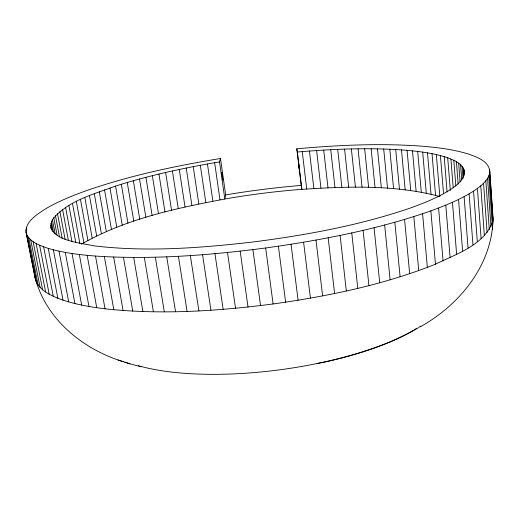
<?xml version="1.0" encoding="UTF-8"?>
<svg xmlns="http://www.w3.org/2000/svg" width="519" height="519" viewBox="0 0 519 519"><rect width="100%" height="100%" fill="white"/><g stroke="black" fill="none" stroke-linecap="round" stroke-linejoin="round"><path stroke-width="0.78" d="M123.347 361.711C83.17 349.514 45.951 319.406 35.058 277.581L25.95 231.701C26.028 221.003 36.791 214.704 44.647 209.417C58.582 201.074 73.782 195.118 89.054 189.727C131.748 175.163 176.038 165.814 220.484 158.496L225.655 194.91L224.811 199.004L219.531 161.896L220.484 158.496M420.234 326.84C459.6 304.945 492.291 265.125 493.05 218.454L489.787 171.445C488.872 161.143 477.136 157.199 468.858 154.169C453.846 149.459 438.127 147.578 422.511 146.228C380.635 143.082 338.55 145.054 296.784 148.797L297.355 152.015C333.814 148.934 370.547 147.357 407.071 150.328C420.779 151.613 434.598 153.345 447.696 157.77C453.937 160.176 461.359 163.05 464.031 169.752C466.062 178.153 457.745 184.323 451.835 188.65C438.802 197.356 424.068 203.078 409.394 208.359C358.895 225.525 306.152 235.133 253.363 241.951C200.671 248.004 147.169 252.176 94.296 245.883C82.521 243.113 43.479 240.329 52.406 219.569C67.872 200.568 93.55 194.372 115.555 186.068C149.504 175.266 184.427 167.799 219.531 161.896M492.246 229.249L493.05 218.454L492.797 215.885M25.95 231.701L35.597 280.117C39.048 289.712 49.097 294.545 57.875 298.256C72.971 304.076 89.041 306.807 105.033 308.811C160.948 314.897 217.48 311.16 273.111 303.972C328.319 296.174 383.515 284.905 435.46 264.203C456.104 254.038 484.642 245.033 492.836 221.1L489.54 173.651L489.787 171.445M26.404 233.797C30.096 242.412 40.093 245.526 48.235 248.38C63.584 252.954 79.595 254.771 95.509 256.062C152.307 259.818 209.326 255.296 265.663 247.991C321.579 240.154 377.443 229.541 430.854 210.883C445.581 205.485 460.262 199.562 473.549 191.115C479.991 186.645 487.302 181.611 489.54 173.651M81.392 244.19C125.955 218.661 177.154 207.95 227.134 198.595A206.037 50.992 -7.6 0 1 299.541 189.506C346.225 186.451 394.219 184.349 439.846 196.526L436.349 154.584M316.558 363.631L325.102 361.983A173.34 55.345 -7.5 0 0 418.21 327.755M225.655 194.91L231.688 193.911A230.949 57.453 -7.6 0 1 295.168 185.938L301.221 185.419L301.87 189.331L297.355 152.015M141.304 366.797L129.984 363.838L118.079 359.998M124.884 362.184L129.984 363.838M492.265 214.029L492.622 215.268M28.759 237.845L38.114 285.054M26.43 227.393L26.741 228.97M27.338 235.847L36.615 282.608M25.963 229.56L26.274 231.13M33.741 268.745L34.053 270.315M36.103 243.469L45.64 292.015M33.138 241.666L42.616 289.764M30.692 239.784L40.112 287.442M43.648 246.836L53.262 296.271M39.606 245.195L49.188 294.182M48.235 248.38L57.875 298.256M51.433 221.522L53.412 231.87M50.843 223.455L52.354 231.338M50.654 225.356L51.413 229.333M50.868 227.225L51.316 229.593M53.366 249.827L63.02 300.138M55.455 215.593L59.497 236.924M53.749 217.591L57.084 235.113M59.043 251.17L68.703 301.909M52.406 219.569L55.111 233.771M59.886 211.57L65.102 239.285M65.264 252.403L74.924 303.563M57.499 213.588L62.241 238.662M65.602 207.529L71.966 241.679M72.037 253.512L81.678 305.088M62.591 209.546L68.326 240.187M72.498 203.493L79.848 243.366M79.336 254.498L88.95 306.476M68.91 205.505L75.774 242.555M87.166 255.348L96.742 307.715M76.358 201.489L83.896 242.652M95.509 256.062L105.033 308.811M84.844 197.512L92.174 238.104M80.477 199.491L87.912 240.368M89.443 195.553L96.67 235.873M94.27 193.606L101.393 233.667M104.351 256.633L113.817 309.746M113.68 257.054L123.068 310.511M99.298 191.686L106.324 231.493M104.533 189.785L111.455 229.353M123.464 257.327L132.767 311.115M109.957 187.91L116.775 227.251M115.555 186.068L122.276 225.181M121.329 184.251L127.94 223.157M133.694 257.437L142.887 311.536M144.327 257.392L153.416 311.783M127.259 182.467L133.772 221.172M133.331 180.716L139.747 219.232M155.343 257.184L164.309 311.848M139.546 178.997L145.871 217.338M145.897 177.31L152.119 215.489M166.716 256.808L175.545 311.724M152.359 175.669L158.49 213.692M158.944 174.06L164.977 211.94M165.626 172.49L171.568 210.24M178.4 256.269L187.087 311.413M172.405 170.965L178.257 208.586M179.269 169.479L185.03 206.997M190.356 255.569L198.894 310.907M186.217 168.039L191.887 205.453M193.237 166.638L198.822 203.967M202.559 254.706L210.928 310.219M214.957 253.674L223.157 309.337M200.315 165.282L205.822 202.54M207.457 163.978L212.874 201.164M214.645 162.713L219.985 199.847M227.51 252.481L235.529 308.267M240.18 251.138L248.011 307.014M252.909 249.639L260.551 305.581M299.379 169.635L299.502 170.44L298.996 166.573M298.704 163.751L298.568 162.771L298.95 166.242M265.663 247.991L273.111 303.972M278.392 246.201L285.638 302.194M298.808 164.529L299.067 166.612M291.055 244.28L298.094 300.248M299.152 167.287L299.301 168.545M296.784 148.797L301.221 185.419M303.596 242.23L310.433 298.153M302.246 151.593L306.723 188.968M309.447 151.029L313.859 188.494M315.98 240.057L322.617 295.901M316.603 150.523L320.95 188.092M299.333 168.831L299.405 169.46M328.164 237.773L334.593 293.514M323.694 150.082L327.989 187.761M330.726 149.699L334.963 187.508M340.101 235.386L346.329 290.99M337.687 149.381L341.865 187.327M344.571 149.122L348.69 187.223M351.759 232.908L357.786 288.356M351.363 148.934L355.431 187.19M358.058 148.81L362.074 187.242M363.092 230.345L368.925 285.606M374.076 227.705L379.707 282.758M364.649 148.752L368.62 187.365M371.13 148.765L375.049 187.573M377.482 148.849L381.355 187.859M384.663 225.006L390.113 279.819M383.703 148.998L387.531 188.222M389.782 149.219L393.571 188.676M394.836 222.249L400.104 276.802M395.712 149.517L399.455 189.201M401.479 149.887L405.183 189.818M404.567 219.446L409.653 273.727M413.825 216.618L418.742 270.587M407.071 150.328L410.737 190.518M412.475 150.841L416.115 191.303M422.693 152.106L426.268 193.133M417.685 151.438L421.292 192.173M422.596 213.757L427.351 267.415M427.481 152.852L431.03 194.177M430.854 210.883L435.46 264.203M438.594 208.009L443.051 260.966M432.035 153.682L435.558 195.306M445.795 205.135L450.116 257.722M440.404 155.564L443.557 193.847M447.696 157.77L450.323 190.376M444.193 156.628L447.073 191.998M453.814 160.293L455.857 186.159M450.907 158.996L453.21 187.852M452.458 202.274L456.642 254.479M460.548 164.672L461.715 179.859M458.647 163.135L460.087 181.695M456.396 161.675L458.147 184.083M458.562 199.432L462.624 251.241M469.105 193.847L472.952 244.832M464.414 171.594L464.596 173.988M464.031 169.752L464.336 173.774M463.253 167.981L463.863 175.967M462.085 166.288L463.013 178.38M464.109 196.623L468.067 248.024M473.549 191.115L477.298 241.672M480.769 185.802L484.357 235.49M477.435 188.429L481.094 238.552M485.836 180.729L489.281 229.528M483.565 183.233L487.082 232.473M489.566 169.324L492.181 207.055M492.291 208.664L492.739 215.087M488.807 175.935L492.148 223.838M487.575 178.296L490.968 226.647M34.981 275.012L35.058 277.581M416.887 328.268A173.34 55.261 -7.6 0 1 414.207 329.876M413.604 330.227A173.34 55.261 -7.6 0 1 142.024 366.712M141.246 366.505A173.34 55.261 -7.6 0 1 138.223 365.661M420.714 326.146A173.34 55.345 -7.5 0 1 418.846 327.353M222.865 179.671L222.787 180.132L221.795 172.451L222.865 179.671"/></g></svg>
